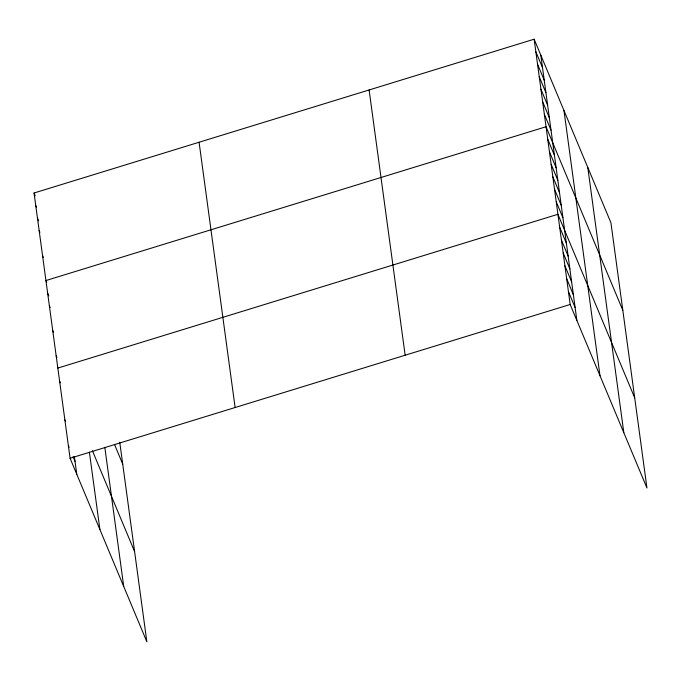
<?xml version="1.0" encoding="UTF-8"?>
<svg xmlns="http://www.w3.org/2000/svg" width="681" height="681" viewBox="0 0 681 681"><rect width="100%" height="100%" fill="white"/><g stroke="black" fill="none" stroke-linecap="round" stroke-linejoin="round"><path stroke-width="1.02" d="M119.737 442.182L146.858 641.791L70.083 458.27L34.05 193.004L534.142 39.209L610.917 222.73L646.95 487.996L570.176 304.475L534.142 39.209M57.834 368.08L557.926 214.285L634.701 397.806M70.083 458.27L570.176 304.475M535.845 51.713L542.536 67.708M537.539 64.218L544.23 80.213M539.241 76.723L545.932 92.718M540.935 89.228L547.635 105.223M542.638 101.733L549.329 117.728M544.34 114.238L551.031 130.233M622.809 310.272L546.034 126.743L45.942 280.538L46.725 282.419M547.737 139.247L554.428 155.251M549.431 151.752L556.122 167.756M551.133 164.257L557.824 180.261M552.827 176.762L559.527 192.766M554.53 189.267L561.221 205.27M556.232 201.772L562.923 217.775M559.68 227.165L566.371 243.16M561.425 240.052L568.116 256.047M563.178 252.932L569.869 268.935M564.932 265.82L571.623 281.815M566.677 278.699L573.368 294.703M568.431 291.587L575.122 307.582M34.05 193.004L35.233 195.822M35.752 205.509L36.536 207.39M37.446 218.014L38.63 220.84M39.149 230.518L39.932 232.4M42.545 255.528L43.329 257.409M114.621 444.719L122.716 464.067M47.644 293.043L48.819 295.869M49.338 305.548L50.13 307.429M52.735 330.557L53.527 332.447M56.131 355.576L56.923 357.457M92.42 450.754L134.608 551.601M59.587 380.96L60.371 382.841M64.831 419.615L65.623 421.496M68.338 445.383L69.121 447.264M73.063 456.679L75.029 461.377M587.788 167.449L623.822 432.716M563.962 110.492L599.995 375.75M540.833 55.204L576.875 320.47M369.111 89.96L405.152 355.227M199.082 142.252L235.115 407.51M104.823 447.34L123.729 586.511M89.398 452.244L99.903 529.546M74.357 456.423L76.774 474.265"/></g></svg>
